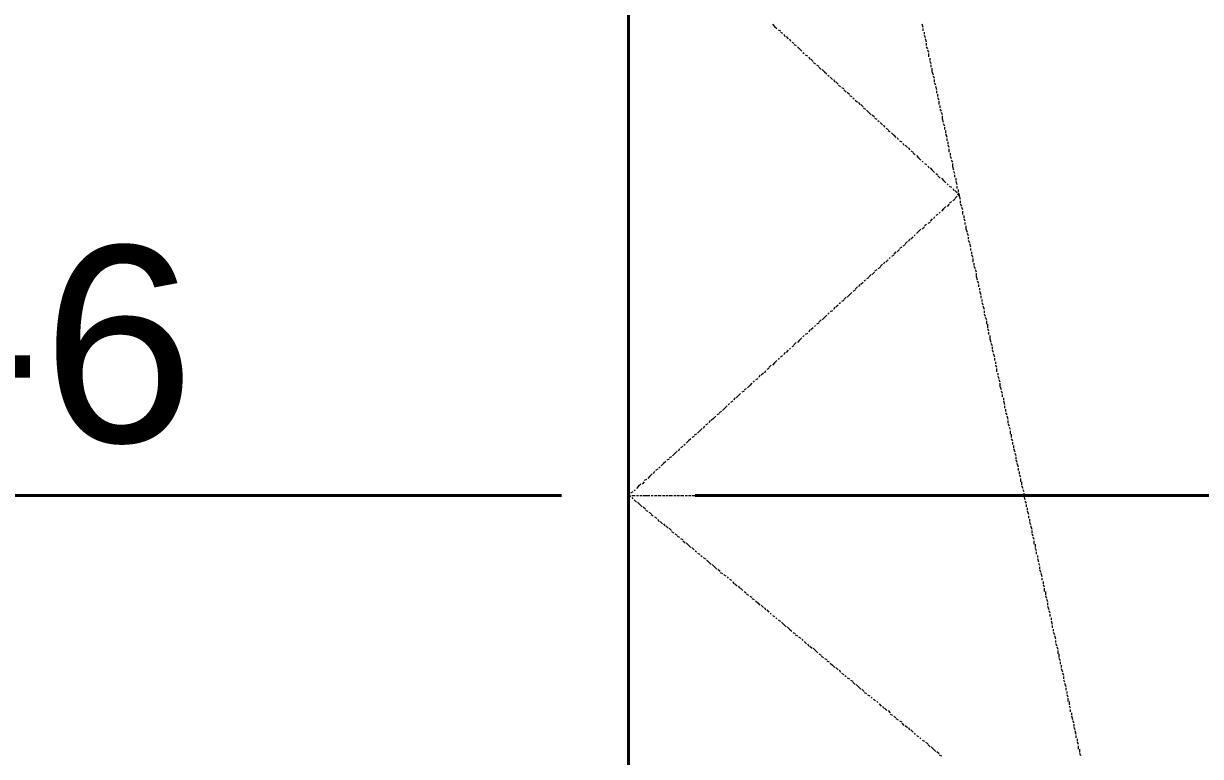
# Model space of a CAD drawing. Extents: x 8 to 21351, y 0 to 420.
# Drawn here: x 15800.7 to 15822.67, y 235.93 to 249.63 of the extents above; entities that cross this region are included whole.
import ezdxf

# ---------------------------------------------------------------- set-up
doc = ezdxf.new("R2010")
doc.units = 0
doc.styles.add('TEYPDFCAD_TEXT', font='arial.ttf')

msp = doc.modelspace()

# ---------------------------------------------------------------- linework, layer by layer
at = {"color": 7, "lineweight": 40}
for p, q in [((15811.995, 262.065), (15811.995, 174.561)), ((15810.746, 240.813), (15783.25, 240.813)), ((15840.76, 240.813), (15813.244, 240.813))]:
    msp.add_line(p, q, dxfattribs=at)
at = {"color": 7, "lineweight": 5}
for p, q in [((15811.995, 249.597), (15811.995, 249.64)), ((15811.995, 249.513), (15811.995, 249.576)), ((15814.683, 249.619), (15814.725, 249.576)), ((15814.725, 249.576), (15814.768, 249.534)), ((15817.498, 249.555), (15817.477, 249.619)), ((15811.995, 249.449), (15811.995, 249.492)), ((15811.995, 249.386), (15811.995, 249.428)), ((15811.995, 249.301), (15811.995, 249.364)), ((15814.789, 249.513), (15814.831, 249.492)), ((15814.831, 249.47), (15814.873, 249.449)), ((15814.895, 249.428), (15814.916, 249.386)), ((15814.937, 249.386), (15814.979, 249.343)), ((15817.498, 249.492), (15817.498, 249.534)), ((15817.519, 249.428), (15817.519, 249.47)), ((15817.54, 249.364), (15817.519, 249.407)), ((15811.995, 249.238), (15811.995, 249.28)), ((15811.995, 249.174), (15811.995, 249.216)), ((15811.995, 249.089), (15811.995, 249.153)), ((15815, 249.343), (15815.022, 249.301)), ((15815.043, 249.28), (15815.085, 249.259)), ((15815.085, 249.238), (15815.127, 249.216)), ((15815.149, 249.195), (15815.191, 249.153)), ((15815.191, 249.153), (15815.233, 249.111)), ((15817.562, 249.28), (15817.54, 249.343)), ((15817.562, 249.216), (15817.562, 249.259)), ((15817.583, 249.153), (15817.562, 249.195)), ((15811.995, 249.026), (15811.995, 249.089)), ((15811.995, 248.962), (15811.995, 249.005)), ((15811.995, 248.899), (15811.995, 248.941)), ((15815.254, 249.089), (15815.276, 249.068)), ((15815.297, 249.047), (15815.339, 249.026)), ((15815.36, 249.005), (15815.381, 248.962)), ((15815.403, 248.962), (15815.445, 248.92)), ((15817.604, 249.089), (15817.583, 249.132)), ((15817.604, 249.005), (15817.604, 249.068)), ((15817.625, 248.941), (15817.625, 248.983)), ((15817.646, 248.878), (15817.625, 248.92)), ((15811.995, 248.814), (15811.995, 248.878)), ((15811.995, 248.751), (15811.995, 248.793)), ((15811.995, 248.687), (15811.995, 248.729)), ((15815.445, 248.899), (15815.487, 248.878)), ((15815.508, 248.857), (15815.551, 248.835)), ((15815.551, 248.814), (15815.593, 248.772)), ((15815.614, 248.772), (15815.657, 248.729)), ((15815.657, 248.729), (15815.699, 248.687)), ((15817.646, 248.814), (15817.646, 248.857)), ((15817.667, 248.729), (15817.667, 248.793)), ((15817.689, 248.666), (15817.667, 248.729)), ((15811.995, 248.602), (15811.995, 248.666)), ((15811.995, 248.539), (15811.995, 248.581)), ((15811.995, 248.476), (15811.995, 248.518)), ((15815.72, 248.666), (15815.741, 248.645)), ((15815.762, 248.624), (15815.805, 248.581)), ((15815.826, 248.581), (15815.847, 248.539)), ((15815.868, 248.539), (15815.911, 248.497)), ((15815.911, 248.476), (15815.953, 248.454)), ((15817.71, 248.602), (15817.689, 248.645)), ((15817.71, 248.539), (15817.71, 248.581)), ((15817.731, 248.476), (15817.71, 248.518)), ((15811.995, 248.391), (15811.995, 248.454)), ((15811.995, 248.327), (15811.995, 248.37)), ((15811.995, 248.264), (15811.995, 248.306)), ((15815.974, 248.433), (15816.016, 248.412)), ((15816.016, 248.391), (15816.059, 248.349)), ((15816.08, 248.349), (15816.122, 248.306)), ((15816.122, 248.285), (15816.165, 248.264)), ((15817.752, 248.391), (15817.731, 248.454)), ((15817.752, 248.327), (15817.752, 248.37)), ((15817.773, 248.264), (15817.773, 248.306)), ((15811.995, 248.179), (15811.995, 248.243)), ((15811.995, 248.116), (15811.995, 248.179)), ((15811.995, 248.052), (15811.995, 248.095)), ((15816.186, 248.243), (15816.207, 248.221)), ((15816.228, 248.2), (15816.27, 248.158)), ((15816.292, 248.158), (15816.313, 248.116)), ((15816.334, 248.116), (15816.376, 248.073)), ((15816.376, 248.052), (15816.419, 248.031)), ((15817.794, 248.2), (15817.773, 248.243)), ((15817.794, 248.116), (15817.794, 248.179)), ((15817.816, 248.052), (15817.816, 248.095)), ((15811.995, 247.989), (15811.995, 248.031)), ((15811.995, 247.904), (15811.995, 247.968)), ((15811.995, 247.84), (15811.995, 247.883)), ((15811.995, 247.777), (15811.995, 247.819)), ((15816.44, 248.01), (15816.482, 247.968)), ((15816.482, 247.968), (15816.524, 247.925)), ((15816.546, 247.925), (15816.588, 247.883)), ((15816.588, 247.862), (15816.63, 247.84)), ((15816.651, 247.819), (15816.673, 247.798)), ((15817.837, 247.989), (15817.816, 248.031)), ((15817.858, 247.925), (15817.837, 247.968)), ((15817.858, 247.84), (15817.858, 247.904)), ((15817.879, 247.777), (15817.858, 247.84)), ((15811.995, 247.692), (15811.995, 247.756)), ((15811.995, 247.629), (15811.995, 247.671)), ((15811.995, 247.565), (15811.995, 247.608)), ((15816.694, 247.777), (15816.736, 247.735)), ((15816.757, 247.735), (15816.778, 247.692)), ((15816.8, 247.671), (15816.842, 247.65)), ((15816.842, 247.629), (15816.884, 247.608)), ((15817.9, 247.714), (15817.879, 247.756)), ((15817.9, 247.65), (15817.9, 247.692)), ((15817.921, 247.586), (15817.921, 247.629)), ((15811.995, 247.481), (15811.995, 247.544)), ((15811.995, 247.417), (15811.995, 247.459)), ((15811.995, 247.354), (15811.995, 247.396)), ((15816.905, 247.586), (15816.948, 247.544)), ((15816.948, 247.544), (15816.99, 247.502)), ((15817.011, 247.502), (15817.032, 247.459)), ((15817.054, 247.438), (15817.096, 247.417)), ((15817.117, 247.396), (15817.138, 247.354)), ((15817.943, 247.502), (15817.921, 247.565)), ((15817.943, 247.438), (15817.943, 247.481)), ((15817.964, 247.375), (15817.964, 247.417)), ((15811.995, 247.269), (15811.995, 247.333)), ((15811.995, 247.206), (15811.995, 247.269)), ((15811.995, 247.142), (15811.995, 247.184)), ((15817.159, 247.354), (15817.202, 247.311)), ((15817.223, 247.311), (15817.244, 247.269)), ((15817.265, 247.248), (15817.308, 247.227)), ((15817.308, 247.206), (15817.35, 247.184)), ((15817.371, 247.163), (15817.413, 247.121)), ((15817.985, 247.311), (15817.964, 247.354)), ((15817.985, 247.227), (15817.985, 247.29)), ((15818.006, 247.163), (15818.006, 247.206)), ((15811.995, 247.078), (15811.995, 247.121)), ((15811.995, 246.994), (15811.995, 247.057)), ((15811.995, 246.93), (15811.995, 246.973)), ((15817.413, 247.121), (15817.456, 247.078)), ((15817.477, 247.057), (15817.498, 247.036)), ((15817.519, 247.015), (15817.562, 246.994)), ((15817.583, 246.973), (15817.604, 246.93)), ((15818.027, 247.1), (15818.006, 247.142)), ((15818.048, 247.036), (15818.027, 247.078)), ((15818.048, 246.952), (15818.048, 247.015)), ((15818.07, 246.888), (15818.048, 246.952)), ((15811.995, 246.867), (15811.995, 246.909)), ((15811.995, 246.782), (15811.995, 246.846)), ((15811.995, 246.719), (15811.995, 246.761)), ((15817.625, 246.93), (15817.667, 246.888)), ((15817.667, 246.888), (15817.71, 246.846)), ((15817.731, 246.825), (15817.773, 246.803)), ((15817.773, 246.782), (15817.816, 246.74)), ((15817.837, 246.74), (15817.879, 246.697)), ((15818.091, 246.825), (15818.07, 246.867)), ((15818.091, 246.761), (15818.091, 246.803)), ((15818.112, 246.697), (15818.112, 246.74)), ((15811.995, 246.655), (15811.995, 246.697)), ((15811.995, 246.571), (15811.995, 246.634)), ((15811.995, 246.507), (15811.995, 246.549)), ((15817.879, 246.697), (15817.921, 246.655)), ((15817.943, 246.634), (15817.964, 246.613)), ((15817.985, 246.592), (15818.027, 246.571)), ((15818.048, 246.549), (15818.07, 246.507)), ((15818.091, 246.507), (15818.133, 246.465)), ((15818.133, 246.613), (15818.112, 246.676)), ((15818.133, 246.549), (15818.133, 246.592)), ((15818.154, 246.486), (15818.154, 246.528)), ((15811.995, 246.443), (15811.995, 246.486)), ((15811.995, 246.359), (15811.995, 246.422)), ((15811.995, 246.295), (15811.995, 246.359)), ((15818.027, 246.295), (15817.985, 246.274)), ((15818.091, 246.338), (15818.048, 246.316)), ((15818.133, 246.401), (15818.091, 246.359)), ((15818.133, 246.443), (15818.175, 246.422)), ((15818.175, 246.422), (15818.154, 246.465)), ((15818.175, 246.422), (15818.154, 246.401)), ((15818.197, 246.338), (15818.175, 246.401)), ((15818.197, 246.274), (15818.197, 246.316)), ((15811.995, 246.232), (15811.995, 246.274)), ((15811.995, 246.168), (15811.995, 246.211)), ((15811.995, 246.084), (15811.995, 246.147)), ((15811.995, 246.02), (15811.995, 246.062)), ((15817.773, 246.062), (15817.731, 246.041)), ((15817.816, 246.105), (15817.794, 246.084)), ((15817.879, 246.168), (15817.837, 246.126)), ((15817.921, 246.211), (15817.879, 246.168)), ((15817.985, 246.253), (15817.943, 246.211)), ((15818.218, 246.211), (15818.197, 246.253)), ((15818.239, 246.147), (15818.218, 246.19)), ((15818.239, 246.062), (15818.239, 246.126)), ((15811.995, 245.957), (15811.995, 245.999)), ((15811.995, 245.872), (15811.995, 245.935)), ((15811.995, 245.809), (15811.995, 245.851)), ((15817.562, 245.872), (15817.519, 245.851)), ((15817.625, 245.914), (15817.583, 245.893)), ((15817.667, 245.978), (15817.625, 245.935)), ((15817.71, 246.02), (15817.689, 245.978)), ((15818.26, 245.999), (15818.26, 246.041)), ((15818.281, 245.935), (15818.26, 245.978)), ((15818.281, 245.872), (15818.281, 245.914)), ((15818.302, 245.787), (15818.302, 245.851)), ((15811.995, 245.745), (15811.995, 245.787)), ((15811.995, 245.66), (15811.995, 245.724)), ((15811.995, 245.597), (15811.995, 245.639)), ((15817.308, 245.639), (15817.265, 245.597)), ((15817.35, 245.681), (15817.329, 245.66)), ((15817.413, 245.745), (15817.371, 245.703)), ((15817.456, 245.787), (15817.413, 245.745)), ((15817.519, 245.83), (15817.477, 245.787)), ((15818.324, 245.724), (15818.302, 245.787)), ((15818.345, 245.66), (15818.324, 245.703)), ((15818.345, 245.597), (15818.345, 245.639)), ((15811.995, 245.533), (15811.995, 245.576)), ((15811.995, 245.449), (15811.995, 245.512)), ((15811.995, 245.385), (15811.995, 245.449)), ((15817.054, 245.406), (15817.011, 245.364)), ((15817.096, 245.449), (15817.054, 245.428)), ((15817.159, 245.491), (15817.117, 245.47)), ((15817.202, 245.554), (15817.159, 245.512)), ((15817.244, 245.597), (15817.223, 245.554)), ((15818.366, 245.533), (15818.345, 245.576)), ((15818.387, 245.449), (15818.366, 245.512)), ((15818.387, 245.385), (15818.387, 245.428)), ((15811.995, 245.322), (15811.995, 245.364)), ((15811.995, 245.258), (15811.995, 245.3)), ((15811.995, 245.173), (15811.995, 245.237)), ((15816.842, 245.216), (15816.8, 245.173)), ((15816.884, 245.258), (15816.863, 245.237)), ((15816.948, 245.3), (15816.905, 245.279)), ((15816.99, 245.364), (15816.948, 245.322)), ((15818.408, 245.322), (15818.408, 245.364)), ((15818.429, 245.258), (15818.408, 245.3)), ((15818.429, 245.173), (15818.429, 245.237)), ((15811.995, 245.11), (15811.995, 245.152)), ((15811.995, 245.047), (15811.995, 245.089)), ((15811.995, 244.962), (15811.995, 245.025)), ((15816.588, 244.983), (15816.546, 244.941)), ((15816.63, 245.025), (15816.588, 245.004)), ((15816.694, 245.068), (15816.651, 245.047)), ((15816.736, 245.131), (15816.694, 245.089)), ((15816.778, 245.173), (15816.757, 245.131)), ((15818.451, 245.11), (15818.451, 245.152)), ((15818.472, 245.047), (15818.451, 245.089)), ((15818.493, 244.983), (15818.472, 245.025)), ((15818.493, 244.898), (15818.493, 244.962)), ((15811.995, 244.898), (15811.995, 244.941)), ((15811.995, 244.835), (15811.995, 244.877)), ((15811.995, 244.75), (15811.995, 244.814)), ((15816.313, 244.75), (15816.292, 244.708)), ((15816.376, 244.792), (15816.334, 244.75)), ((15816.419, 244.835), (15816.397, 244.814)), ((15816.482, 244.877), (15816.44, 244.856)), ((15816.524, 244.941), (15816.482, 244.898)), ((15818.514, 244.835), (15818.493, 244.898)), ((15818.535, 244.771), (15818.514, 244.814)), ((15818.535, 244.708), (15818.535, 244.75)), ((15811.995, 244.687), (15811.995, 244.729)), ((15811.995, 244.623), (15811.995, 244.666)), ((15811.995, 244.538), (15811.995, 244.602)), ((15811.995, 244.475), (15811.995, 244.538)), ((15816.122, 244.56), (15816.08, 244.517)), ((15816.165, 244.602), (15816.122, 244.56)), ((15816.228, 244.644), (15816.186, 244.623)), ((15816.27, 244.708), (15816.228, 244.666)), ((15818.556, 244.644), (15818.556, 244.687)), ((15818.578, 244.56), (15818.556, 244.623)), ((15818.578, 244.496), (15818.578, 244.538)), ((15811.995, 244.411), (15811.995, 244.454)), ((15811.995, 244.348), (15811.995, 244.39)), ((15811.995, 244.263), (15811.995, 244.327)), ((15815.847, 244.327), (15815.826, 244.285)), ((15815.911, 244.369), (15815.868, 244.327)), ((15815.953, 244.411), (15815.932, 244.39)), ((15816.016, 244.454), (15815.974, 244.433)), ((15816.059, 244.517), (15816.016, 244.475)), ((15818.599, 244.433), (15818.599, 244.475)), ((15818.62, 244.369), (15818.599, 244.411)), ((15818.641, 244.285), (15818.62, 244.348)), ((15811.995, 244.2), (15811.995, 244.242)), ((15811.995, 244.136), (15811.995, 244.179)), ((15811.995, 244.052), (15811.995, 244.115)), ((15815.593, 244.094), (15815.551, 244.052)), ((15815.657, 244.136), (15815.614, 244.094)), ((15815.699, 244.179), (15815.657, 244.136)), ((15815.741, 244.221), (15815.72, 244.2)), ((15815.805, 244.263), (15815.762, 244.242)), ((15818.641, 244.221), (15818.641, 244.263)), ((15818.662, 244.157), (15818.641, 244.2)), ((15818.683, 244.094), (15818.662, 244.136)), ((15811.995, 243.988), (15811.995, 244.03)), ((15811.995, 243.925), (15811.995, 243.967)), ((15811.995, 243.84), (15811.995, 243.904)), ((15815.381, 243.904), (15815.36, 243.861)), ((15815.445, 243.946), (15815.403, 243.904)), ((15815.487, 243.988), (15815.466, 243.967)), ((15815.551, 244.03), (15815.508, 244.009)), ((15818.683, 244.009), (15818.683, 244.073)), ((15818.705, 243.946), (15818.705, 244.009)), ((15818.726, 243.882), (15818.705, 243.925)), ((15818.726, 243.819), (15818.726, 243.861)), ((15811.995, 243.776), (15811.995, 243.819)), ((15811.995, 243.713), (15811.995, 243.755)), ((15811.995, 243.628), (15811.995, 243.692)), ((15815.127, 243.671), (15815.085, 243.628)), ((15815.191, 243.713), (15815.149, 243.671)), ((15815.233, 243.755), (15815.191, 243.713)), ((15815.276, 243.798), (15815.254, 243.776)), ((15815.339, 243.84), (15815.297, 243.819)), ((15818.747, 243.734), (15818.747, 243.798)), ((15818.768, 243.671), (15818.747, 243.734)), ((15818.789, 243.607), (15818.768, 243.649)), ((15811.995, 243.565), (15811.995, 243.628)), ((15811.995, 243.501), (15811.995, 243.544)), ((15811.995, 243.438), (15811.995, 243.48)), ((15814.916, 243.48), (15814.895, 243.438)), ((15814.979, 243.523), (15814.937, 243.48)), ((15815.022, 243.565), (15815, 243.544)), ((15815.085, 243.607), (15815.043, 243.586)), ((15818.789, 243.544), (15818.789, 243.586)), ((15818.81, 243.48), (15818.789, 243.523)), ((15818.832, 243.395), (15818.81, 243.459)), ((15811.995, 243.353), (15811.995, 243.417)), ((15811.995, 243.29), (15811.995, 243.332)), ((15811.995, 243.226), (15811.995, 243.268)), ((15811.995, 243.142), (15811.995, 243.205)), ((15814.662, 243.247), (15814.619, 243.205)), ((15814.725, 243.29), (15814.683, 243.247)), ((15814.768, 243.332), (15814.725, 243.29)), ((15814.81, 243.374), (15814.789, 243.353)), ((15814.873, 243.417), (15814.831, 243.395)), ((15818.832, 243.332), (15818.832, 243.374)), ((15818.853, 243.268), (15818.853, 243.311)), ((15818.874, 243.205), (15818.853, 243.247)), ((15811.995, 243.078), (15811.995, 243.12)), ((15811.995, 243.014), (15811.995, 243.057)), ((15811.995, 242.93), (15811.995, 242.993)), ((15814.408, 242.993), (15814.365, 242.972)), ((15814.45, 243.057), (15814.429, 243.014)), ((15814.514, 243.099), (15814.471, 243.057)), ((15814.556, 243.142), (15814.535, 243.099)), ((15814.619, 243.184), (15814.577, 243.163)), ((15818.874, 243.12), (15818.874, 243.184)), ((15818.895, 243.057), (15818.895, 243.099)), ((15818.916, 242.993), (15818.895, 243.036)), ((15811.995, 242.866), (15811.995, 242.909)), ((15811.995, 242.803), (15811.995, 242.845)), ((15811.995, 242.718), (15811.995, 242.782)), ((15814.196, 242.803), (15814.154, 242.782)), ((15814.26, 242.866), (15814.217, 242.824)), ((15814.302, 242.909), (15814.26, 242.866)), ((15814.344, 242.951), (15814.323, 242.93)), ((15818.937, 242.93), (15818.916, 242.972)), ((15818.937, 242.845), (15818.937, 242.909)), ((15818.959, 242.782), (15818.937, 242.845)), ((15811.995, 242.655), (15811.995, 242.718)), ((15811.995, 242.591), (15811.995, 242.633)), ((15811.995, 242.528), (15811.995, 242.57)), ((15813.942, 242.57), (15813.9, 242.549)), ((15813.984, 242.633), (15813.963, 242.591)), ((15814.048, 242.676), (15814.006, 242.633)), ((15814.09, 242.718), (15814.048, 242.676)), ((15814.154, 242.761), (15814.111, 242.739)), ((15818.98, 242.718), (15818.959, 242.761)), ((15818.98, 242.655), (15818.98, 242.697)), ((15819.001, 242.591), (15819.001, 242.633)), ((15819.022, 242.506), (15819.001, 242.57)), ((15811.995, 242.443), (15811.995, 242.506)), ((15811.995, 242.38), (15811.995, 242.422)), ((15811.995, 242.316), (15811.995, 242.358)), ((15813.688, 242.337), (15813.646, 242.316)), ((15813.73, 242.38), (15813.688, 242.358)), ((15813.794, 242.443), (15813.752, 242.401)), ((15813.836, 242.485), (15813.794, 242.443)), ((15813.879, 242.528), (15813.857, 242.506)), ((15819.022, 242.443), (15819.022, 242.485)), ((15819.043, 242.38), (15819.043, 242.422)), ((15819.064, 242.316), (15819.043, 242.358)), ((15811.995, 242.231), (15811.995, 242.295)), ((15811.995, 242.168), (15811.995, 242.21)), ((15811.995, 242.104), (15811.995, 242.147)), ((15813.413, 242.104), (15813.392, 242.062)), ((15813.476, 242.147), (15813.434, 242.125)), ((15813.519, 242.21), (15813.498, 242.168)), ((15813.582, 242.252), (15813.54, 242.21)), ((15813.625, 242.295), (15813.582, 242.252)), ((15819.086, 242.231), (15819.064, 242.295)), ((15819.086, 242.168), (15819.086, 242.21)), ((15819.107, 242.104), (15819.086, 242.147)), ((15811.995, 242.02), (15811.995, 242.083)), ((15811.995, 241.956), (15811.995, 241.999)), ((15811.995, 241.893), (15811.995, 241.935)), ((15813.222, 241.914), (15813.18, 241.893)), ((15813.265, 241.956), (15813.222, 241.935)), ((15813.328, 242.02), (15813.286, 241.977)), ((15813.371, 242.062), (15813.328, 242.02)), ((15819.128, 242.041), (15819.107, 242.083)), ((15819.128, 241.956), (15819.128, 242.02)), ((15819.149, 241.893), (15819.149, 241.956)), ((15811.995, 241.808), (15811.995, 241.871)), ((15811.995, 241.744), (15811.995, 241.808)), ((15811.995, 241.681), (15811.995, 241.723)), ((15812.947, 241.681), (15812.926, 241.639)), ((15813.011, 241.723), (15812.968, 241.702)), ((15813.053, 241.766), (15813.032, 241.744)), ((15813.117, 241.829), (15813.074, 241.787)), ((15813.159, 241.871), (15813.117, 241.829)), ((15819.17, 241.829), (15819.149, 241.871)), ((15819.17, 241.766), (15819.17, 241.808)), ((15819.191, 241.702), (15819.191, 241.744)), ((15819.213, 241.618), (15819.191, 241.681)), ((15811.995, 241.618), (15811.995, 241.66)), ((15811.995, 241.533), (15811.995, 241.596)), ((15811.995, 241.469), (15811.995, 241.512)), ((15811.995, 241.406), (15811.995, 241.448)), ((15812.693, 241.448), (15812.651, 241.406)), ((15812.757, 241.49), (15812.714, 241.469)), ((15812.799, 241.533), (15812.757, 241.512)), ((15812.863, 241.596), (15812.82, 241.554)), ((15812.905, 241.639), (15812.863, 241.596)), ((15819.234, 241.554), (15819.213, 241.596)), ((15819.234, 241.49), (15819.234, 241.533)), ((15819.255, 241.427), (15819.234, 241.469)), ((15811.995, 241.321), (15811.995, 241.385)), ((15811.995, 241.258), (15811.995, 241.3)), ((15811.995, 241.194), (15811.995, 241.236)), ((15812.482, 241.258), (15812.46, 241.215)), ((15812.545, 241.3), (15812.503, 241.279)), ((15812.587, 241.342), (15812.566, 241.321)), ((15812.651, 241.406), (15812.609, 241.363)), ((15819.276, 241.342), (15819.255, 241.406)), ((15819.276, 241.279), (15819.276, 241.321)), ((15819.297, 241.215), (15819.297, 241.258)), ((15811.995, 241.109), (15811.995, 241.173)), ((15811.995, 241.046), (15811.995, 241.088)), ((15811.995, 240.982), (15811.995, 241.025)), ((15812.228, 241.025), (15812.185, 240.982)), ((15812.291, 241.067), (15812.249, 241.025)), ((15812.333, 241.109), (15812.291, 241.088)), ((15812.397, 241.173), (15812.355, 241.131)), ((15812.439, 241.215), (15812.397, 241.173)), ((15819.318, 241.152), (15819.297, 241.194)), ((15819.318, 241.067), (15819.318, 241.131)), ((15819.34, 241.004), (15819.34, 241.067)), ((15811.995, 240.898), (15811.995, 240.961)), ((15811.995, 240.834), (15811.995, 240.898)), ((15812.016, 240.834), (15811.995, 240.813)), ((15811.995, 240.813), (15812.037, 240.813)), ((15811.995, 240.813), (15812.037, 240.792)), ((15811.995, 240.771), (15811.995, 240.813)), ((15812.079, 240.877), (15812.037, 240.856)), ((15812.058, 240.813), (15812.122, 240.813)), ((15812.122, 240.919), (15812.101, 240.898)), ((15812.185, 240.982), (15812.143, 240.94)), ((15812.143, 240.813), (15812.185, 240.813)), ((15812.206, 240.813), (15812.249, 240.813)), ((15812.27, 240.813), (15812.333, 240.813)), ((15812.333, 240.813), (15812.397, 240.813)), ((15812.418, 240.813), (15812.46, 240.813)), ((15812.482, 240.813), (15812.524, 240.813)), ((15812.545, 240.813), (15812.609, 240.813)), ((15812.63, 240.813), (15812.672, 240.813)), ((15812.693, 240.813), (15812.736, 240.813)), ((15812.757, 240.813), (15812.82, 240.813)), ((15812.841, 240.813), (15812.884, 240.813)), ((15812.905, 240.813), (15812.947, 240.813)), ((15812.968, 240.813), (15813.032, 240.813)), ((15813.053, 240.813), (15813.095, 240.813)), ((15813.117, 240.813), (15813.159, 240.813)), ((15813.18, 240.813), (15813.244, 240.813)), ((15813.244, 240.813), (15813.307, 240.813)), ((15813.328, 240.813), (15813.371, 240.813)), ((15813.392, 240.813), (15813.434, 240.813)), ((15813.455, 240.813), (15813.519, 240.813)), ((15813.54, 240.813), (15813.582, 240.813)), ((15813.603, 240.813), (15813.646, 240.813)), ((15813.667, 240.813), (15813.73, 240.813)), ((15813.752, 240.813), (15813.794, 240.813)), ((15813.815, 240.813), (15813.857, 240.813)), ((15813.879, 240.813), (15813.942, 240.813)), ((15813.963, 240.813), (15814.006, 240.813)), ((15814.027, 240.813), (15814.069, 240.813)), ((15814.09, 240.813), (15814.154, 240.813)), ((15814.154, 240.813), (15814.217, 240.813)), ((15814.238, 240.813), (15814.281, 240.813)), ((15814.302, 240.813), (15814.344, 240.813)), ((15814.365, 240.813), (15814.429, 240.813)), ((15814.45, 240.813), (15814.492, 240.813)), ((15814.514, 240.813), (15814.556, 240.813)), ((15814.577, 240.813), (15814.641, 240.813)), ((15814.662, 240.813), (15814.704, 240.813)), ((15814.725, 240.813), (15814.768, 240.813)), ((15814.789, 240.813), (15814.852, 240.813)), ((15814.873, 240.813), (15814.916, 240.813)), ((15814.937, 240.813), (15814.979, 240.813)), ((15815, 240.813), (15815.064, 240.813)), ((15815.064, 240.813), (15815.127, 240.813)), ((15815.149, 240.813), (15815.191, 240.813)), ((15815.212, 240.813), (15815.254, 240.813)), ((15815.276, 240.813), (15815.339, 240.813)), ((15815.36, 240.813), (15815.403, 240.813)), ((15815.424, 240.813), (15815.466, 240.813)), ((15815.487, 240.813), (15815.551, 240.813)), ((15815.572, 240.813), (15815.614, 240.813)), ((15815.635, 240.813), (15815.678, 240.813)), ((15815.699, 240.813), (15815.762, 240.813)), ((15815.784, 240.813), (15815.826, 240.813)), ((15815.847, 240.813), (15815.889, 240.813)), ((15815.911, 240.813), (15815.974, 240.813)), ((15815.974, 240.813), (15816.038, 240.813)), ((15816.059, 240.813), (15816.101, 240.813)), ((15816.122, 240.813), (15816.165, 240.813)), ((15816.186, 240.813), (15816.249, 240.813)), ((15816.27, 240.813), (15816.313, 240.813)), ((15816.334, 240.813), (15816.376, 240.813)), ((15816.397, 240.813), (15816.461, 240.813)), ((15816.482, 240.813), (15816.524, 240.813)), ((15816.546, 240.813), (15816.588, 240.813)), ((15816.609, 240.813), (15816.673, 240.813)), ((15816.694, 240.813), (15816.736, 240.813)), ((15816.757, 240.813), (15816.8, 240.813)), ((15816.821, 240.813), (15816.884, 240.813)), ((15816.884, 240.813), (15816.948, 240.813)), ((15816.969, 240.813), (15817.011, 240.813)), ((15817.032, 240.813), (15817.075, 240.813)), ((15817.096, 240.813), (15817.159, 240.813)), ((15817.181, 240.813), (15817.223, 240.813)), ((15817.244, 240.813), (15817.286, 240.813)), ((15817.308, 240.813), (15817.371, 240.813)), ((15817.392, 240.813), (15817.435, 240.813)), ((15817.456, 240.813), (15817.498, 240.813)), ((15817.519, 240.813), (15817.583, 240.813)), ((15817.604, 240.813), (15817.646, 240.813)), ((15817.667, 240.813), (15817.71, 240.813)), ((15817.731, 240.813), (15817.773, 240.813)), ((15817.794, 240.813), (15817.858, 240.813)), ((15817.879, 240.813), (15817.921, 240.813)), ((15817.943, 240.813), (15817.985, 240.813)), ((15818.006, 240.813), (15818.07, 240.813)), ((15818.091, 240.813), (15818.133, 240.813)), ((15818.154, 240.813), (15818.197, 240.813)), ((15818.218, 240.813), (15818.281, 240.813)), ((15818.302, 240.813), (15818.345, 240.813)), ((15818.366, 240.813), (15818.408, 240.813)), ((15818.429, 240.813), (15818.493, 240.813)), ((15818.514, 240.813), (15818.556, 240.813)), ((15818.578, 240.813), (15818.62, 240.813)), ((15818.641, 240.813), (15818.683, 240.813)), ((15818.705, 240.813), (15818.768, 240.813)), ((15818.789, 240.813), (15818.832, 240.813)), ((15818.853, 240.813), (15818.895, 240.813)), ((15818.916, 240.813), (15818.98, 240.813)), ((15819.001, 240.813), (15819.043, 240.813)), ((15819.064, 240.813), (15819.107, 240.813)), ((15819.128, 240.813), (15819.191, 240.813)), ((15819.213, 240.813), (15819.255, 240.813)), ((15819.276, 240.813), (15819.318, 240.813)), ((15819.361, 240.94), (15819.34, 240.982)), ((15819.34, 240.813), (15819.382, 240.813)), ((15819.382, 240.877), (15819.361, 240.919)), ((15819.382, 240.792), (15819.382, 240.856)), ((15819.403, 240.728), (15819.382, 240.792)), ((15811.995, 240.707), (15811.995, 240.75)), ((15811.995, 240.623), (15811.995, 240.686)), ((15811.995, 240.559), (15811.995, 240.601)), ((15812.058, 240.771), (15812.079, 240.75)), ((15812.101, 240.728), (15812.143, 240.686)), ((15812.164, 240.686), (15812.206, 240.644)), ((15812.206, 240.644), (15812.249, 240.601)), ((15812.27, 240.601), (15812.312, 240.559)), ((15819.424, 240.665), (15819.403, 240.707)), ((15819.424, 240.601), (15819.424, 240.644)), ((15819.445, 240.538), (15819.445, 240.58)), ((15811.995, 240.496), (15811.995, 240.538)), ((15811.995, 240.411), (15811.995, 240.475)), ((15811.995, 240.347), (15811.995, 240.39)), ((15812.312, 240.538), (15812.355, 240.517)), ((15812.376, 240.496), (15812.418, 240.475)), ((15812.418, 240.453), (15812.46, 240.432)), ((15812.482, 240.411), (15812.524, 240.39)), ((15812.545, 240.369), (15812.566, 240.326)), ((15819.467, 240.453), (15819.445, 240.517)), ((15819.467, 240.39), (15819.467, 240.432)), ((15819.488, 240.326), (15819.488, 240.369)), ((15811.995, 240.284), (15811.995, 240.326)), ((15811.995, 240.199), (15811.995, 240.263)), ((15811.995, 240.136), (15811.995, 240.178)), ((15812.587, 240.326), (15812.63, 240.284)), ((15812.651, 240.284), (15812.672, 240.242)), ((15812.693, 240.242), (15812.736, 240.199)), ((15812.757, 240.199), (15812.799, 240.157)), ((15812.799, 240.136), (15812.841, 240.115)), ((15819.509, 240.263), (15819.488, 240.305)), ((15819.53, 240.178), (15819.509, 240.242)), ((15819.53, 240.115), (15819.53, 240.157)), ((15811.995, 240.072), (15811.995, 240.115)), ((15811.995, 239.988), (15811.995, 240.051)), ((15811.995, 239.924), (15811.995, 239.988)), ((15812.863, 240.093), (15812.905, 240.072)), ((15812.905, 240.051), (15812.947, 240.03)), ((15812.968, 240.009), (15813.011, 239.988)), ((15813.011, 239.966), (15813.053, 239.924)), ((15813.074, 239.924), (15813.117, 239.882)), ((15819.551, 240.051), (15819.53, 240.093)), ((15819.572, 239.988), (15819.551, 240.03)), ((15819.572, 239.903), (15819.572, 239.966)), ((15811.995, 239.861), (15811.995, 239.903)), ((15811.995, 239.797), (15811.995, 239.839)), ((15811.995, 239.713), (15811.995, 239.776)), ((15811.995, 239.649), (15811.995, 239.691)), ((15813.117, 239.882), (15813.159, 239.839)), ((15813.18, 239.839), (15813.222, 239.797)), ((15813.244, 239.776), (15813.265, 239.755)), ((15813.286, 239.734), (15813.328, 239.713)), ((15813.349, 239.691), (15813.371, 239.67)), ((15819.594, 239.839), (15819.594, 239.903)), ((15819.615, 239.776), (15819.594, 239.818)), ((15819.615, 239.713), (15819.615, 239.755)), ((15819.636, 239.649), (15819.636, 239.691)), ((15811.995, 239.585), (15811.995, 239.628)), ((15811.995, 239.501), (15811.995, 239.564)), ((15811.995, 239.437), (15811.995, 239.48)), ((15813.392, 239.649), (15813.434, 239.628)), ((15813.455, 239.607), (15813.498, 239.564)), ((15813.498, 239.564), (15813.54, 239.522)), ((15813.561, 239.522), (15813.603, 239.48)), ((15813.603, 239.48), (15813.646, 239.437)), ((15819.657, 239.564), (15819.636, 239.628)), ((15819.678, 239.501), (15819.657, 239.543)), ((15819.678, 239.437), (15819.678, 239.48)), ((15811.995, 239.374), (15811.995, 239.416)), ((15811.995, 239.289), (15811.995, 239.353)), ((15811.995, 239.226), (15811.995, 239.268)), ((15813.667, 239.437), (15813.709, 239.395)), ((15813.709, 239.374), (15813.752, 239.353)), ((15813.773, 239.332), (15813.815, 239.31)), ((15813.836, 239.289), (15813.857, 239.268)), ((15813.879, 239.247), (15813.921, 239.226)), ((15819.699, 239.374), (15819.678, 239.416)), ((15819.721, 239.289), (15819.699, 239.353)), ((15819.721, 239.226), (15819.721, 239.268)), ((15811.995, 239.162), (15811.995, 239.204)), ((15811.995, 239.077), (15811.995, 239.141)), ((15811.995, 239.014), (15811.995, 239.077)), ((15813.942, 239.204), (15813.963, 239.162)), ((15813.984, 239.162), (15814.027, 239.12)), ((15814.048, 239.12), (15814.069, 239.077)), ((15814.09, 239.077), (15814.133, 239.035)), ((15819.742, 239.162), (15819.742, 239.204)), ((15819.763, 239.099), (15819.742, 239.141)), ((15819.763, 239.014), (15819.763, 239.077)), ((15811.995, 238.95), (15811.995, 238.993)), ((15811.995, 238.887), (15811.995, 238.929)), ((15811.995, 238.802), (15811.995, 238.866)), ((15814.154, 239.014), (15814.196, 238.993)), ((15814.196, 238.972), (15814.238, 238.95)), ((15814.26, 238.929), (15814.302, 238.908)), ((15814.302, 238.887), (15814.344, 238.866)), ((15814.365, 238.845), (15814.408, 238.802)), ((15819.784, 238.95), (15819.784, 239.014)), ((15819.805, 238.887), (15819.784, 238.929)), ((15819.826, 238.823), (15819.805, 238.866)), ((15811.995, 238.739), (15811.995, 238.781)), ((15811.995, 238.675), (15811.995, 238.718)), ((15811.995, 238.591), (15811.995, 238.654)), ((15814.408, 238.802), (15814.45, 238.76)), ((15814.471, 238.76), (15814.514, 238.718)), ((15814.535, 238.718), (15814.556, 238.675)), ((15814.577, 238.675), (15814.619, 238.633)), ((15814.641, 238.612), (15814.662, 238.591)), ((15819.826, 238.76), (15819.826, 238.802)), ((15819.848, 238.675), (15819.826, 238.739)), ((15819.869, 238.612), (15819.848, 238.654)), ((15819.869, 238.548), (15819.869, 238.591)), ((15811.995, 238.527), (15811.995, 238.57)), ((15811.995, 238.464), (15811.995, 238.506)), ((15811.995, 238.379), (15811.995, 238.442)), ((15814.683, 238.57), (15814.725, 238.548)), ((15814.746, 238.527), (15814.768, 238.506)), ((15814.789, 238.485), (15814.831, 238.464)), ((15814.852, 238.442), (15814.895, 238.4)), ((15814.895, 238.4), (15814.937, 238.358)), ((15819.89, 238.485), (15819.89, 238.527)), ((15819.911, 238.4), (15819.89, 238.464)), ((15819.911, 238.337), (15819.911, 238.379)), ((15811.995, 238.315), (15811.995, 238.358)), ((15811.995, 238.252), (15811.995, 238.294)), ((15811.995, 238.167), (15811.995, 238.231)), ((15811.995, 238.104), (15811.995, 238.167)), ((15814.958, 238.358), (15815, 238.315)), ((15815, 238.315), (15815.043, 238.273)), ((15815.064, 238.252), (15815.106, 238.231)), ((15815.106, 238.21), (15815.149, 238.188)), ((15815.17, 238.167), (15815.212, 238.146)), ((15819.932, 238.273), (15819.932, 238.315)), ((15819.953, 238.21), (15819.932, 238.252)), ((15819.975, 238.125), (15819.953, 238.188)), ((15811.995, 238.04), (15811.995, 238.083)), ((15811.995, 237.977), (15811.995, 238.019)), ((15811.995, 237.892), (15811.995, 237.956)), ((15815.233, 238.125), (15815.254, 238.104)), ((15815.276, 238.083), (15815.318, 238.04)), ((15815.339, 238.04), (15815.36, 237.998)), ((15815.381, 237.998), (15815.424, 237.956)), ((15815.445, 237.956), (15815.487, 237.913)), ((15819.975, 238.061), (15819.975, 238.104)), ((15819.996, 237.998), (15819.975, 238.04)), ((15820.017, 237.935), (15819.996, 237.977)), ((15811.995, 237.829), (15811.995, 237.871)), ((15811.995, 237.765), (15811.995, 237.808)), ((15811.995, 237.68), (15811.995, 237.744)), ((15815.487, 237.913), (15815.53, 237.871)), ((15815.551, 237.85), (15815.593, 237.829)), ((15815.593, 237.808), (15815.635, 237.786)), ((15815.657, 237.765), (15815.699, 237.744)), ((15815.699, 237.723), (15815.741, 237.702)), ((15820.017, 237.85), (15820.017, 237.913)), ((15820.038, 237.786), (15820.038, 237.85)), ((15820.059, 237.723), (15820.038, 237.765)), ((15811.995, 237.617), (15811.995, 237.659)), ((15811.995, 237.554), (15811.995, 237.596)), ((15811.995, 237.469), (15811.995, 237.532)), ((15815.762, 237.68), (15815.805, 237.638)), ((15815.805, 237.638), (15815.847, 237.596)), ((15815.868, 237.596), (15815.911, 237.554)), ((15815.932, 237.554), (15815.953, 237.511)), ((15815.974, 237.49), (15816.016, 237.469)), ((15820.059, 237.659), (15820.059, 237.702)), ((15820.08, 237.596), (15820.08, 237.638)), ((15820.102, 237.511), (15820.08, 237.575)), ((15820.123, 237.448), (15820.102, 237.49)), ((15811.995, 237.405), (15811.995, 237.448)), ((15811.995, 237.342), (15811.995, 237.384)), ((15811.995, 237.257), (15811.995, 237.321)), ((15816.038, 237.448), (15816.059, 237.427)), ((15816.08, 237.405), (15816.122, 237.384)), ((15816.143, 237.363), (15816.186, 237.342)), ((15816.186, 237.321), (15816.228, 237.278)), ((15816.249, 237.278), (15816.292, 237.236)), ((15820.123, 237.384), (15820.123, 237.427)), ((15820.144, 237.321), (15820.123, 237.363)), ((15820.165, 237.236), (15820.144, 237.299)), ((15811.995, 237.194), (15811.995, 237.257)), ((15811.995, 237.13), (15811.995, 237.173)), ((15811.995, 237.067), (15811.995, 237.109)), ((15816.292, 237.236), (15816.334, 237.194)), ((15816.355, 237.194), (15816.397, 237.151)), ((15816.397, 237.13), (15816.44, 237.109)), ((15816.461, 237.088), (15816.503, 237.067)), ((15820.165, 237.173), (15820.165, 237.215)), ((15820.186, 237.109), (15820.186, 237.151)), ((15820.207, 237.045), (15820.186, 237.088)), ((15811.995, 236.982), (15811.995, 237.045)), ((15811.995, 236.918), (15811.995, 236.961)), ((15811.995, 236.855), (15811.995, 236.897)), ((15811.995, 236.77), (15811.995, 236.834)), ((15816.524, 237.045), (15816.546, 237.024)), ((15816.567, 237.003), (15816.609, 236.982)), ((15816.63, 236.961), (15816.651, 236.94)), ((15816.673, 236.918), (15816.715, 236.876)), ((15816.736, 236.876), (15816.757, 236.834)), ((15816.778, 236.834), (15816.821, 236.792)), ((15820.207, 236.961), (15820.207, 237.024)), ((15820.229, 236.897), (15820.229, 236.961)), ((15820.25, 236.834), (15820.229, 236.876)), ((15811.995, 236.707), (15811.995, 236.749)), ((15811.995, 236.643), (15811.995, 236.686)), ((15811.995, 236.559), (15811.995, 236.622)), ((15816.842, 236.792), (15816.884, 236.749)), ((15816.884, 236.728), (15816.927, 236.707)), ((15816.948, 236.686), (15816.99, 236.665)), ((15816.99, 236.643), (15817.032, 236.622)), ((15820.25, 236.77), (15820.25, 236.813)), ((15820.271, 236.707), (15820.271, 236.749)), ((15820.292, 236.622), (15820.271, 236.686)), ((15811.995, 236.495), (15811.995, 236.537)), ((15811.995, 236.432), (15811.995, 236.474)), ((15811.995, 236.347), (15811.995, 236.411)), ((15817.054, 236.601), (15817.096, 236.58)), ((15817.096, 236.559), (15817.138, 236.516)), ((15817.159, 236.516), (15817.202, 236.474)), ((15817.223, 236.474), (15817.244, 236.432)), ((15817.265, 236.432), (15817.308, 236.389)), ((15820.313, 236.559), (15820.292, 236.601)), ((15820.313, 236.495), (15820.313, 236.537)), ((15820.334, 236.432), (15820.313, 236.474)), ((15820.356, 236.347), (15820.334, 236.411)), ((15811.995, 236.284), (15811.995, 236.347)), ((15811.995, 236.22), (15811.995, 236.262)), ((15811.995, 236.156), (15811.995, 236.199)), ((15817.329, 236.368), (15817.35, 236.347)), ((15817.371, 236.326), (15817.413, 236.305)), ((15817.435, 236.284), (15817.456, 236.262)), ((15817.477, 236.241), (15817.519, 236.22)), ((15817.54, 236.199), (15817.583, 236.178)), ((15820.356, 236.284), (15820.356, 236.326)), ((15820.377, 236.22), (15820.377, 236.262)), ((15820.398, 236.156), (15820.377, 236.199)), ((15811.995, 236.072), (15811.995, 236.135)), ((15811.995, 236.008), (15811.995, 236.051)), ((15811.995, 235.945), (15811.995, 235.987)), ((15817.583, 236.156), (15817.625, 236.114)), ((15817.646, 236.114), (15817.689, 236.072)), ((15817.689, 236.072), (15817.731, 236.03)), ((15817.752, 236.03), (15817.794, 235.987)), ((15817.794, 235.966), (15817.837, 235.945)), ((15820.398, 236.072), (15820.398, 236.135)), ((15820.419, 236.008), (15820.419, 236.072)), ((15820.44, 235.945), (15820.419, 235.987))]:
    msp.add_line(p, q, dxfattribs=at)
at = {"lineweight": 25}
for p, q in [((15811.995, 248.412), (15811.995, 247.417)), ((15811.995, 245.914), (15811.995, 225.912))]:
    msp.add_line(p, q, dxfattribs=at)

# ---------------------------------------------------------------- texts
at = {"color": 7, "style": 'TEYPDFCAD_TEXT'}
msp.add_text('Гс-6', height=3.6618, dxfattribs=at).set_placement((15794.024, 241.808))

doc.saveas('drawing.dxf')
